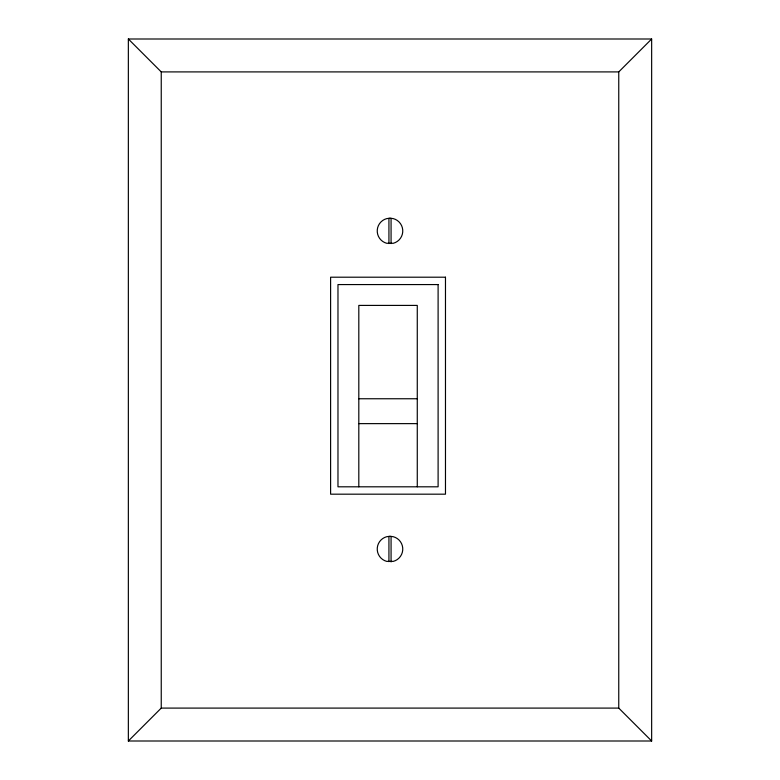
<?xml version="1.0" encoding="UTF-8"?>
<svg xmlns="http://www.w3.org/2000/svg" width="780" height="780" viewBox="0 0 780 780"><rect width="100%" height="100%" fill="white"/><g stroke="black" fill="none" stroke-linecap="round" stroke-linejoin="round"><path stroke-width="1.17" d="M651.651 741L618.755 708.094L618.755 71.906L651.651 39L128.349 39L128.349 741L651.651 741L651.651 39M128.349 741L161.245 708.094L161.245 71.906L128.349 39M161.245 71.906L618.755 71.906M358.81 398.755L417.271 398.755M358.81 423.628L417.271 423.628M161.245 708.094L618.755 708.094M417.271 486.808L417.271 305.409L358.81 305.409L358.81 486.808M391.072 218.332L391.072 243.575M391.072 536.425L391.072 561.951M388.927 218.332L388.927 243.575M388.927 536.425L388.927 561.668M390 218.185L386.695 218.624A12.763 12.763 0 0 0 386.695 243.282L393.305 243.282A12.763 12.763 0 0 0 393.305 218.624L390 218.185M390 536.289L386.695 536.718A12.763 12.763 0 0 0 386.695 561.376L393.305 561.376A12.763 12.763 0 0 0 393.305 536.718L390 536.289M445.477 277.202L330.603 277.202L330.603 494.179L445.477 494.179L445.477 277.202M438.106 284.573L337.974 284.573L337.974 486.808L438.106 486.808L438.106 284.573"/></g></svg>
